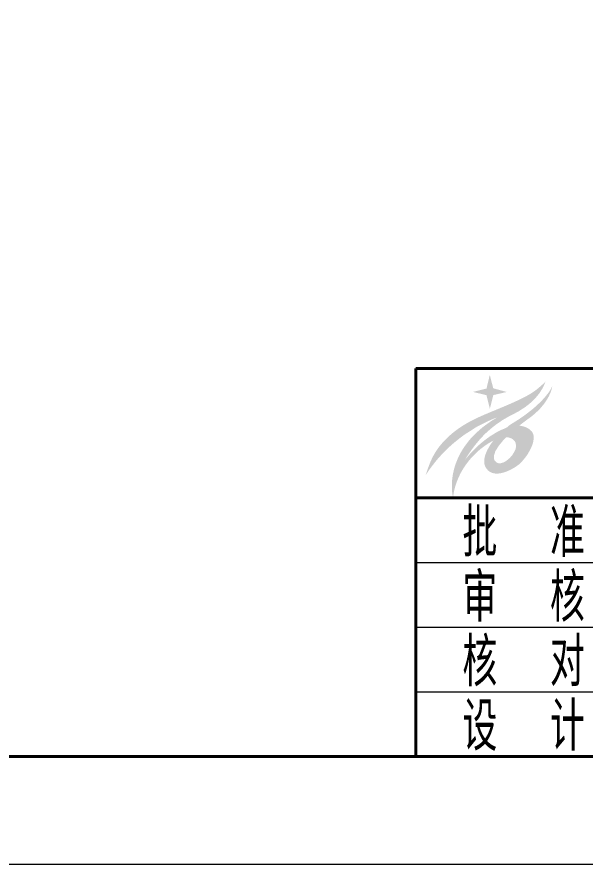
# Model space of a CAD drawing. Header units: millimetres. Extents: x 188205 to 604756, y -401673 to 15123.
# Drawn here: x 388576 to 392002, y -145146 to -140035 of the extents above; entities that cross this region are included whole.
import ezdxf
from ezdxf.enums import TextEntityAlignment as Align

# ---------------------------------------------------------------- set-up
doc = ezdxf.new("R2010")
doc.units = ezdxf.units.MM
doc.header["$LTSCALE"] = 500
for name, color, linetype, lineweight in [('SHI', 7, 'Continuous', 40), ('WEN', 3, 'Continuous', 20), ('XI', 2, 'Continuous', 20)]:
    doc.layers.add(name, color=color, linetype=linetype, lineweight=lineweight)
doc.styles.add('GB', font='gbenor.shx', dxfattribs={"bigfont": 'gbcbig.shx'})

# ---------------------------------------------------------------- blocks, each defined once
blk = doc.blocks.new('WFTB')
blk.add_hatch(color=256).paths.add_polyline_path([(2.25, 11.142), (1.892, 12.517), (1.555, 11.113), (0.166, 10.77), (1.555, 10.426), (1.899, 9.029), (2.257, 10.44), (3.64, 10.762)])
h = blk.add_hatch(color=256)
edge = h.paths.add_edge_path()
edge.add_line((4.986, 8.841), (5.274, 9.031))
edge.add_line((5.274, 9.031), (5.487, 9.161))
edge.add_line((5.487, 9.161), (5.663, 9.294))
edge.add_line((5.663, 9.294), (5.924, 9.496))
edge.add_line((5.924, 9.496), (6.093, 9.641))
edge.add_line((6.093, 9.641), (6.345, 9.885))
edge.add_line((6.345, 9.885), (6.547, 10.078))
edge.add_line((6.547, 10.078), (6.797, 10.367))
edge.add_line((6.797, 10.367), (6.991, 10.612))
edge.add_line((6.991, 10.612), (7.27, 11.035))
edge.add_line((7.27, 11.035), (7.34, 11.151))
edge.add_line((7.34, 11.151), (7.458, 11.387))
edge.add_line((7.458, 11.387), (7.529, 11.561))
edge.add_line((7.529, 11.561), (7.596, 11.729))
edge.add_line((7.596, 11.729), (7.642, 11.813))
edge.add_spline(control_points=[(7.642, 11.813), (7.245, 11.452), (6.582, 10.849), (5.483, 10.222), (4.065, 9.551), (2.044, 8.72), (-1.111, 7.404), (-3.768, 5.063), (-4.5, 2.837), (-4.722, 2.162)], knot_values=[0, 0, 0, 0, 1.604101, 2.678456, 3.780824, 6.311492, 9.22125, 14.086272, 16.204699, 16.204699, 16.204699, 16.204699], degree=3, periodic=0)
edge.add_spline(control_points=[(-4.722, 2.162), (-4.62, 2.324), (-4.39, 2.691), (-3.975, 3.227), (-3.568, 3.754), (-3.137, 4.234), (-2.628, 4.761), (-2.049, 5.318), (-1.31, 5.913), (-0.68, 6.401), (0.024, 6.816), (0.524, 7.183), (1.034, 7.399), (1.39, 7.608), (1.756, 7.763), (2.156, 7.961), (2.453, 8.063), (2.607, 8.116)], knot_values=[0, 0, 0, 0, 0.576689, 1.297224, 2.032502, 2.572085, 3.231268, 4.231433, 4.979622, 6.077618, 6.617233, 7.429954, 7.928997, 8.270938, 8.665934, 9.119152, 9.607991, 9.607991, 9.607991, 9.607991], degree=3, periodic=0)
edge.add_spline(control_points=[(2.607, 8.116), (2.571, 8.092), (2.439, 8.001), (2.165, 7.849), (1.818, 7.606), (1.455, 7.343), (1.15, 7.121), (0.906, 6.906), (0.648, 6.674), (0.347, 6.401), (0.048, 6.09), (-0.233, 5.782), (-0.477, 5.452), (-0.748, 5.091), (-0.964, 4.748), (-1.188, 4.365), (-1.347, 4.044), (-1.485, 3.702), (-1.617, 3.376), (-1.742, 2.987), (-1.845, 2.583), (-1.919, 2.229), (-1.966, 1.906), (-2.001, 1.576), (-2.018, 1.202), (-2.01, 0.824), (-1.994, 0.483), (-1.963, 0.186), (-1.919, 0.002), (-1.897, -0.091)], knot_values=[0, 0, 0, 0, 0.128958, 0.481621, 0.93778, 1.400486, 1.826356, 2.067748, 2.376321, 2.867729, 3.284465, 3.670247, 4.120371, 4.512962, 5.024892, 5.335181, 5.843147, 6.098574, 6.439204, 6.899326, 7.322092, 7.691363, 7.983163, 8.300005, 8.686315, 9.106504, 9.431813, 9.712843, 9.999173, 9.999173, 9.999173, 9.999173], degree=3, periodic=0)
edge.add_spline(control_points=[(-1.897, -0.091), (-1.88, 0.014), (-1.844, 0.237), (-1.783, 0.569), (-1.69, 0.934), (-1.583, 1.306), (-1.427, 1.709), (-1.253, 2.098), (-1.077, 2.462), (-0.882, 2.79), (-0.685, 3.106), (-0.454, 3.413), (-0.232, 3.711), (0.028, 4.01), (0.325, 4.32), (0.62, 4.608), (0.915, 4.852), (1.163, 5.056), (1.437, 5.247), (1.685, 5.422), (1.939, 5.568), (2.128, 5.671), (2.235, 5.731), (2.27, 5.75)], knot_values=[0.00022, 0.00022, 0.00022, 0.00022, 0.317577, 0.677635, 1.014873, 1.447079, 1.835842, 2.31047, 2.725703, 3.048681, 3.454171, 3.842246, 4.200846, 4.569288, 5.029229, 5.489121, 5.805622, 6.175091, 6.453893, 6.806286, 7.084977, 7.333686, 7.452258, 7.452258, 7.452258, 7.452258], degree=3, periodic=0)
edge.add_line((2.27, 5.75), (2.141, 5.587))
edge.add_line((2.141, 5.587), (1.983, 5.361))
edge.add_line((1.983, 5.361), (1.809, 5.078))
edge.add_line((1.809, 5.078), (1.641, 4.777))
edge.add_line((1.641, 4.777), (1.528, 4.528))
edge.add_line((1.528, 4.528), (1.44, 4.289))
edge.add_line((1.44, 4.289), (1.39, 4.122))
edge.add_line((1.39, 4.122), (1.36, 4))
edge.add_line((1.36, 4), (1.333, 3.809))
edge.add_line((1.333, 3.809), (1.323, 3.676))
edge.add_line((1.323, 3.676), (1.318, 3.584))
edge.add_line((1.318, 3.584), (1.324, 3.45))
edge.add_line((1.324, 3.45), (1.357, 3.26))
edge.add_line((1.357, 3.26), (1.386, 3.172))
edge.add_line((1.386, 3.172), (1.425, 3.074))
edge.add_line((1.425, 3.074), (1.466, 2.981))
edge.add_line((1.466, 2.981), (1.545, 2.87))
edge.add_line((1.545, 2.87), (1.648, 2.743))
edge.add_line((1.648, 2.743), (1.745, 2.64))
edge.add_line((1.745, 2.64), (1.863, 2.554))
edge.add_line((1.863, 2.554), (2.005, 2.475))
edge.add_line((2.005, 2.475), (2.172, 2.406))
edge.add_line((2.172, 2.406), (2.346, 2.365))
edge.add_line((2.346, 2.365), (2.504, 2.346))
edge.add_line((2.504, 2.346), (2.617, 2.342))
edge.add_line((2.617, 2.342), (2.858, 2.355))
edge.add_line((2.858, 2.355), (3.072, 2.392))
edge.add_line((3.072, 2.392), (3.224, 2.432))
edge.add_line((3.224, 2.432), (3.428, 2.488))
edge.add_line((3.428, 2.488), (3.61, 2.552))
edge.add_line((3.61, 2.552), (3.787, 2.628))
edge.add_line((3.787, 2.628), (3.981, 2.715))
edge.add_line((3.981, 2.715), (4.191, 2.823))
edge.add_line((4.191, 2.823), (4.425, 2.96))
edge.add_line((4.425, 2.96), (4.653, 3.111))
edge.add_line((4.653, 3.111), (4.804, 3.216))
edge.add_line((4.804, 3.216), (4.912, 3.297))
edge.add_line((4.912, 3.297), (5.026, 3.405))
edge.add_line((5.026, 3.405), (5.203, 3.584))
edge.add_line((5.203, 3.584), (5.323, 3.724))
edge.add_line((5.323, 3.724), (5.536, 3.977))
edge.add_line((5.536, 3.977), (5.674, 4.162))
edge.add_line((5.674, 4.162), (5.849, 4.429))
edge.add_line((5.849, 4.429), (5.994, 4.688))
edge.add_line((5.994, 4.688), (6.137, 4.963))
edge.add_line((6.137, 4.963), (6.219, 5.152))
edge.add_line((6.219, 5.152), (6.318, 5.426))
edge.add_line((6.318, 5.426), (6.375, 5.63))
edge.add_line((6.375, 5.63), (6.408, 5.876))
edge.add_line((6.408, 5.876), (6.425, 6.031))
edge.add_line((6.425, 6.031), (6.417, 6.212))
edge.add_line((6.417, 6.212), (6.377, 6.402))
edge.add_line((6.377, 6.402), (6.311, 6.551))
edge.add_line((6.311, 6.551), (6.208, 6.711))
edge.add_line((6.208, 6.711), (6.103, 6.799))
edge.add_line((6.103, 6.799), (6.023, 6.879))
edge.add_line((6.023, 6.879), (5.882, 6.989))
edge.add_line((5.882, 6.989), (5.727, 7.073))
edge.add_line((5.727, 7.073), (5.596, 7.134))
edge.add_line((5.596, 7.134), (5.439, 7.19))
edge.add_line((5.439, 7.19), (5.268, 7.232))
edge.add_line((5.268, 7.232), (5.096, 7.266))
edge.add_line((5.096, 7.266), (4.96, 7.281))
edge.add_line((4.96, 7.281), (4.928, 7.289))
edge.add_line((4.928, 7.289), (5.3, 7.578))
edge.add_line((5.3, 7.578), (5.607, 7.809))
edge.add_line((5.607, 7.809), (6.036, 8.116))
edge.add_line((6.036, 8.116), (6.307, 8.328))
edge.add_line((6.307, 8.328), (6.509, 8.496))
edge.add_line((6.509, 8.496), (6.882, 8.842))
edge.add_line((6.882, 8.842), (7.077, 9.042))
edge.add_line((7.077, 9.042), (7.302, 9.311))
edge.add_line((7.302, 9.311), (7.483, 9.528))
edge.add_line((7.483, 9.528), (7.607, 9.7))
edge.add_line((7.607, 9.7), (7.794, 9.994))
edge.add_line((7.794, 9.994), (7.883, 10.142))
edge.add_line((7.883, 10.142), (7.969, 10.297))
edge.add_line((7.969, 10.297), (8.089, 10.554))
edge.add_line((8.089, 10.554), (8.168, 10.741))
edge.add_line((8.168, 10.741), (8.244, 10.955))
edge.add_line((8.244, 10.955), (8.307, 11.187))
edge.add_line((8.307, 11.187), (8.328, 11.344))
edge.add_line((8.328, 11.344), (8.253, 11.184))
edge.add_line((8.253, 11.184), (8.143, 10.985))
edge.add_line((8.143, 10.985), (8.024, 10.8))
edge.add_line((8.024, 10.8), (7.885, 10.613))
edge.add_line((7.885, 10.613), (7.769, 10.461))
edge.add_line((7.769, 10.461), (7.638, 10.297))
edge.add_line((7.638, 10.297), (7.531, 10.165))
edge.add_line((7.531, 10.165), (7.409, 10.041))
edge.add_line((7.409, 10.041), (7.273, 9.885))
edge.add_line((7.273, 9.885), (7.126, 9.744))
edge.add_line((7.126, 9.744), (6.963, 9.582))
edge.add_line((6.963, 9.582), (6.837, 9.468))
edge.add_line((6.837, 9.468), (6.724, 9.363))
edge.add_line((6.724, 9.363), (6.608, 9.258))
edge.add_line((6.608, 9.258), (6.438, 9.105))
edge.add_line((6.438, 9.105), (6.245, 8.941))
edge.add_line((6.245, 8.941), (5.975, 8.732))
edge.add_line((5.975, 8.732), (5.693, 8.516))
edge.add_line((5.693, 8.516), (5.405, 8.297))
edge.add_line((5.405, 8.297), (5.095, 8.087))
edge.add_line((5.095, 8.087), (4.833, 7.906))
edge.add_line((4.833, 7.906), (4.513, 7.708))
edge.add_line((4.513, 7.708), (4.263, 7.551))
edge.add_line((4.263, 7.551), (4.046, 7.418))
edge.add_line((4.046, 7.418), (3.87, 7.29))
edge.add_line((3.87, 7.29), (3.743, 7.166))
edge.add_line((3.743, 7.166), (3.613, 7.079))
edge.add_line((3.613, 7.079), (3.421, 6.984))
edge.add_line((3.421, 6.984), (3.068, 6.852))
edge.add_line((3.068, 6.852), (2.835, 6.734))
edge.add_line((2.835, 6.734), (2.531, 6.568))
edge.add_line((2.531, 6.568), (2.231, 6.381))
edge.add_line((2.231, 6.381), (1.941, 6.202))
edge.add_line((1.941, 6.202), (1.706, 6.034))
edge.add_line((1.706, 6.034), (1.445, 5.843))
edge.add_line((1.445, 5.843), (1.274, 5.708))
edge.add_line((1.274, 5.708), (1.074, 5.546))
edge.add_line((1.074, 5.546), (0.871, 5.374))
edge.add_line((0.871, 5.374), (0.602, 5.145))
edge.add_line((0.602, 5.145), (0.429, 4.965))
edge.add_line((0.429, 4.965), (0.236, 4.772))
edge.add_line((0.236, 4.772), (0.033, 4.576))
edge.add_line((0.033, 4.576), (-0.16, 4.356))
edge.add_line((-0.16, 4.356), (-0.374, 4.104))
edge.add_line((-0.374, 4.104), (-0.538, 3.91))
edge.add_line((-0.538, 3.91), (-0.66, 3.74))
edge.add_line((-0.66, 3.74), (-0.471, 4.085))
edge.add_line((-0.471, 4.085), (-0.179, 4.515))
edge.add_line((-0.179, 4.515), (0.154, 4.987))
edge.add_line((0.154, 4.987), (0.45, 5.369))
edge.add_line((0.45, 5.369), (0.822, 5.819))
edge.add_line((0.822, 5.819), (0.99, 5.996))
edge.add_line((0.99, 5.996), (1.344, 6.385))
edge.add_line((1.344, 6.385), (1.594, 6.612))
edge.add_line((1.594, 6.612), (1.966, 6.942))
edge.add_line((1.966, 6.942), (2.189, 7.125))
edge.add_line((2.189, 7.125), (2.618, 7.462))
edge.add_line((2.618, 7.462), (2.881, 7.636))
edge.add_line((2.881, 7.636), (3.203, 7.855))
edge.add_line((3.203, 7.855), (3.396, 7.971))
edge.add_line((3.396, 7.971), (3.689, 8.141))
edge.add_line((3.689, 8.141), (3.964, 8.295))
edge.add_line((3.964, 8.295), (4.183, 8.402))
edge.add_line((4.183, 8.402), (4.597, 8.621))
edge.add_line((4.597, 8.621), (4.805, 8.73))
edge.add_line((4.805, 8.73), (4.986, 8.841))
edge = h.paths.add_edge_path(flags=16)
edge.add_spline(control_points=[(3.587, 6.094), (3.544, 6.052), (3.438, 5.945), (3.274, 5.785), (3.108, 5.551), (2.902, 5.328), (2.727, 5.074), (2.595, 4.836), (2.453, 4.654), (2.408, 4.445), (2.345, 4.278), (2.316, 4.111), (2.309, 3.978), (2.326, 3.866), (2.348, 3.786), (2.39, 3.707), (2.437, 3.623), (2.529, 3.566), (2.583, 3.497), (2.651, 3.449), (2.73, 3.45), (2.808, 3.402), (2.91, 3.421), (3.029, 3.404), (3.173, 3.461), (3.347, 3.497), (3.5, 3.607), (3.67, 3.705), (3.807, 3.836), (3.957, 3.952), (4.062, 4.083), (4.181, 4.21), (4.299, 4.363), (4.384, 4.547), (4.487, 4.719), (4.571, 4.895), (4.587, 5.092), (4.605, 5.283), (4.552, 5.448), (4.536, 5.602), (4.437, 5.701), (4.363, 5.808), (4.25, 5.892), (4.125, 5.977), (3.987, 6.019), (3.86, 6.063), (3.75, 6.084), (3.656, 6.101), (3.605, 6.096), (3.587, 6.094)], knot_values=[0, 0, 0, 0, 0.179278, 0.454672, 0.683785, 1.037385, 1.362657, 1.606457, 1.856482, 2.041206, 2.240242, 2.392082, 2.546066, 2.637618, 2.732147, 2.792884, 2.907148, 3.013232, 3.109274, 3.168308, 3.256225, 3.333596, 3.433212, 3.55094, 3.691524, 3.886275, 4.081177, 4.248212, 4.473136, 4.646488, 4.816432, 4.973593, 5.170986, 5.391753, 5.578195, 5.774956, 5.96702, 6.166258, 6.342055, 6.486991, 6.612864, 6.747929, 6.876627, 7.031167, 7.20022, 7.304754, 7.434414, 7.534807, 7.58925, 7.58925, 7.58925, 7.58925], degree=3, periodic=0)

msp = doc.modelspace()

# ---------------------------------------------------------------- linework, layer by layer
at = {"layer": 'SHI'}
for p, q in [((390981.668, -142156.27), (390981.668, -144496.27)), ((390981.668, -142156.27), (402681.668, -142156.27)), ((390981.668, -142936.27), (402681.668, -142936.27))]:
    msp.add_line(p, q, dxfattribs=at)
msp.add_lwpolyline([(344831.668, -144496.27), (402681.668, -144496.27), (402681.668, -107186.27), (344831.668, -107186.27)], close=True, dxfattribs=at)
at = {"layer": 'XI'}
for p, q in [((390981.668, -143326.27), (394881.668, -143326.27)), ((390981.668, -143716.27), (394881.668, -143716.27)), ((390981.668, -144106.27), (397741.668, -144106.27))]:
    msp.add_line(p, q, dxfattribs=at)
msp.add_lwpolyline([(343206.668, -145146.27), (403331.668, -145146.27), (403331.668, -106536.27), (343206.668, -106536.27)], close=True, dxfattribs=at)

# ---------------------------------------------------------------- block references
at = {"layer": 'WEN', "xscale": 58.5, "yscale": 58.50000000017462, "zscale": 58.5}
msp.add_blockref('WFTB', (391316.813, -142927.278), dxfattribs=at)

# ---------------------------------------------------------------- texts
at = {"layer": 'WEN', "style": 'GB'}
for s, p in [('批  准', (391631.668, -143131.27)), ('审  核', (391631.668, -143521.27)), ('核  对', (391631.668, -143911.27)), ('设  计', (391631.668, -144301.27))]:
    msp.add_text(s, height=292.5, dxfattribs=at).set_placement(p, align=Align.MIDDLE)

doc.saveas('drawing.dxf')
